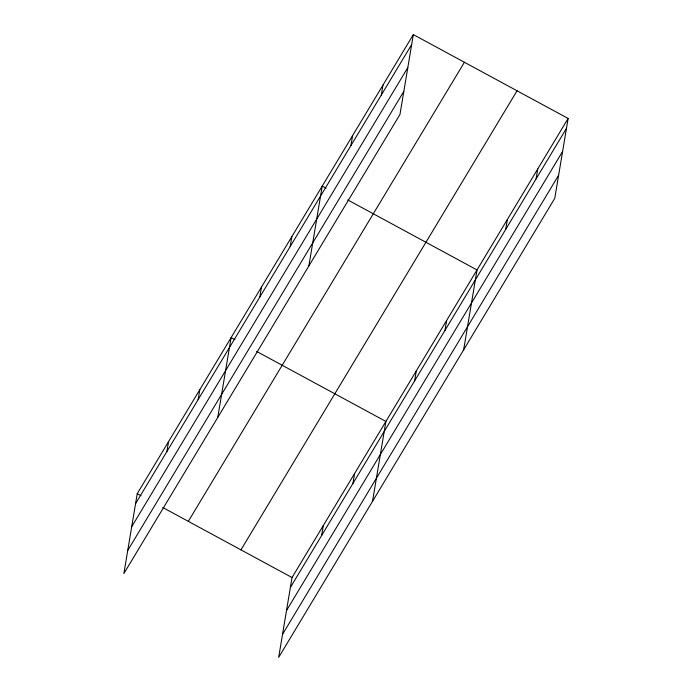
<?xml version="1.0" encoding="UTF-8"?>
<svg xmlns="http://www.w3.org/2000/svg" width="692" height="692" viewBox="0 0 692 692"><rect width="100%" height="100%" fill="white"/><g stroke="black" fill="none" stroke-linecap="round" stroke-linejoin="round"><path stroke-width="1.04" d="M413.332 34.6L137.241 493.681L123.877 573.547L399.967 114.465L413.332 34.6L568.123 118.453L554.759 198.319L278.668 657.4L292.033 577.535L568.123 118.453M166.867 451.617L168.528 441.652M198.154 399.587L199.824 389.622M217.746 417.458L231.111 337.592L234.899 339.642M259.811 297.058L261.481 287.093M290.182 246.56L291.851 236.595M308.857 265.962L322.221 186.096L326.01 188.146M350.922 145.562L352.591 135.597M381.292 95.064L382.961 85.099M321.659 535.47L323.32 525.505M352.946 483.44L354.615 473.475M372.538 501.311L385.902 421.445L256.654 351.432M414.603 380.911L416.273 370.947M444.973 330.413L446.643 320.448M463.649 349.815L477.013 269.949L347.765 199.936M505.714 229.415L507.383 219.45M536.084 178.917L537.753 168.952M135.571 503.646L411.662 44.565M131.714 526.716L407.804 67.634M127.735 550.477L403.825 91.396M188.319 521.353L464.41 62.271M240.954 549.863L517.045 90.782M290.363 587.499L566.454 128.418M286.505 610.569L562.596 151.487M282.526 634.33L558.617 175.249M137.241 493.681L141.021 495.732M162.784 507.521L292.033 577.535"/></g></svg>
